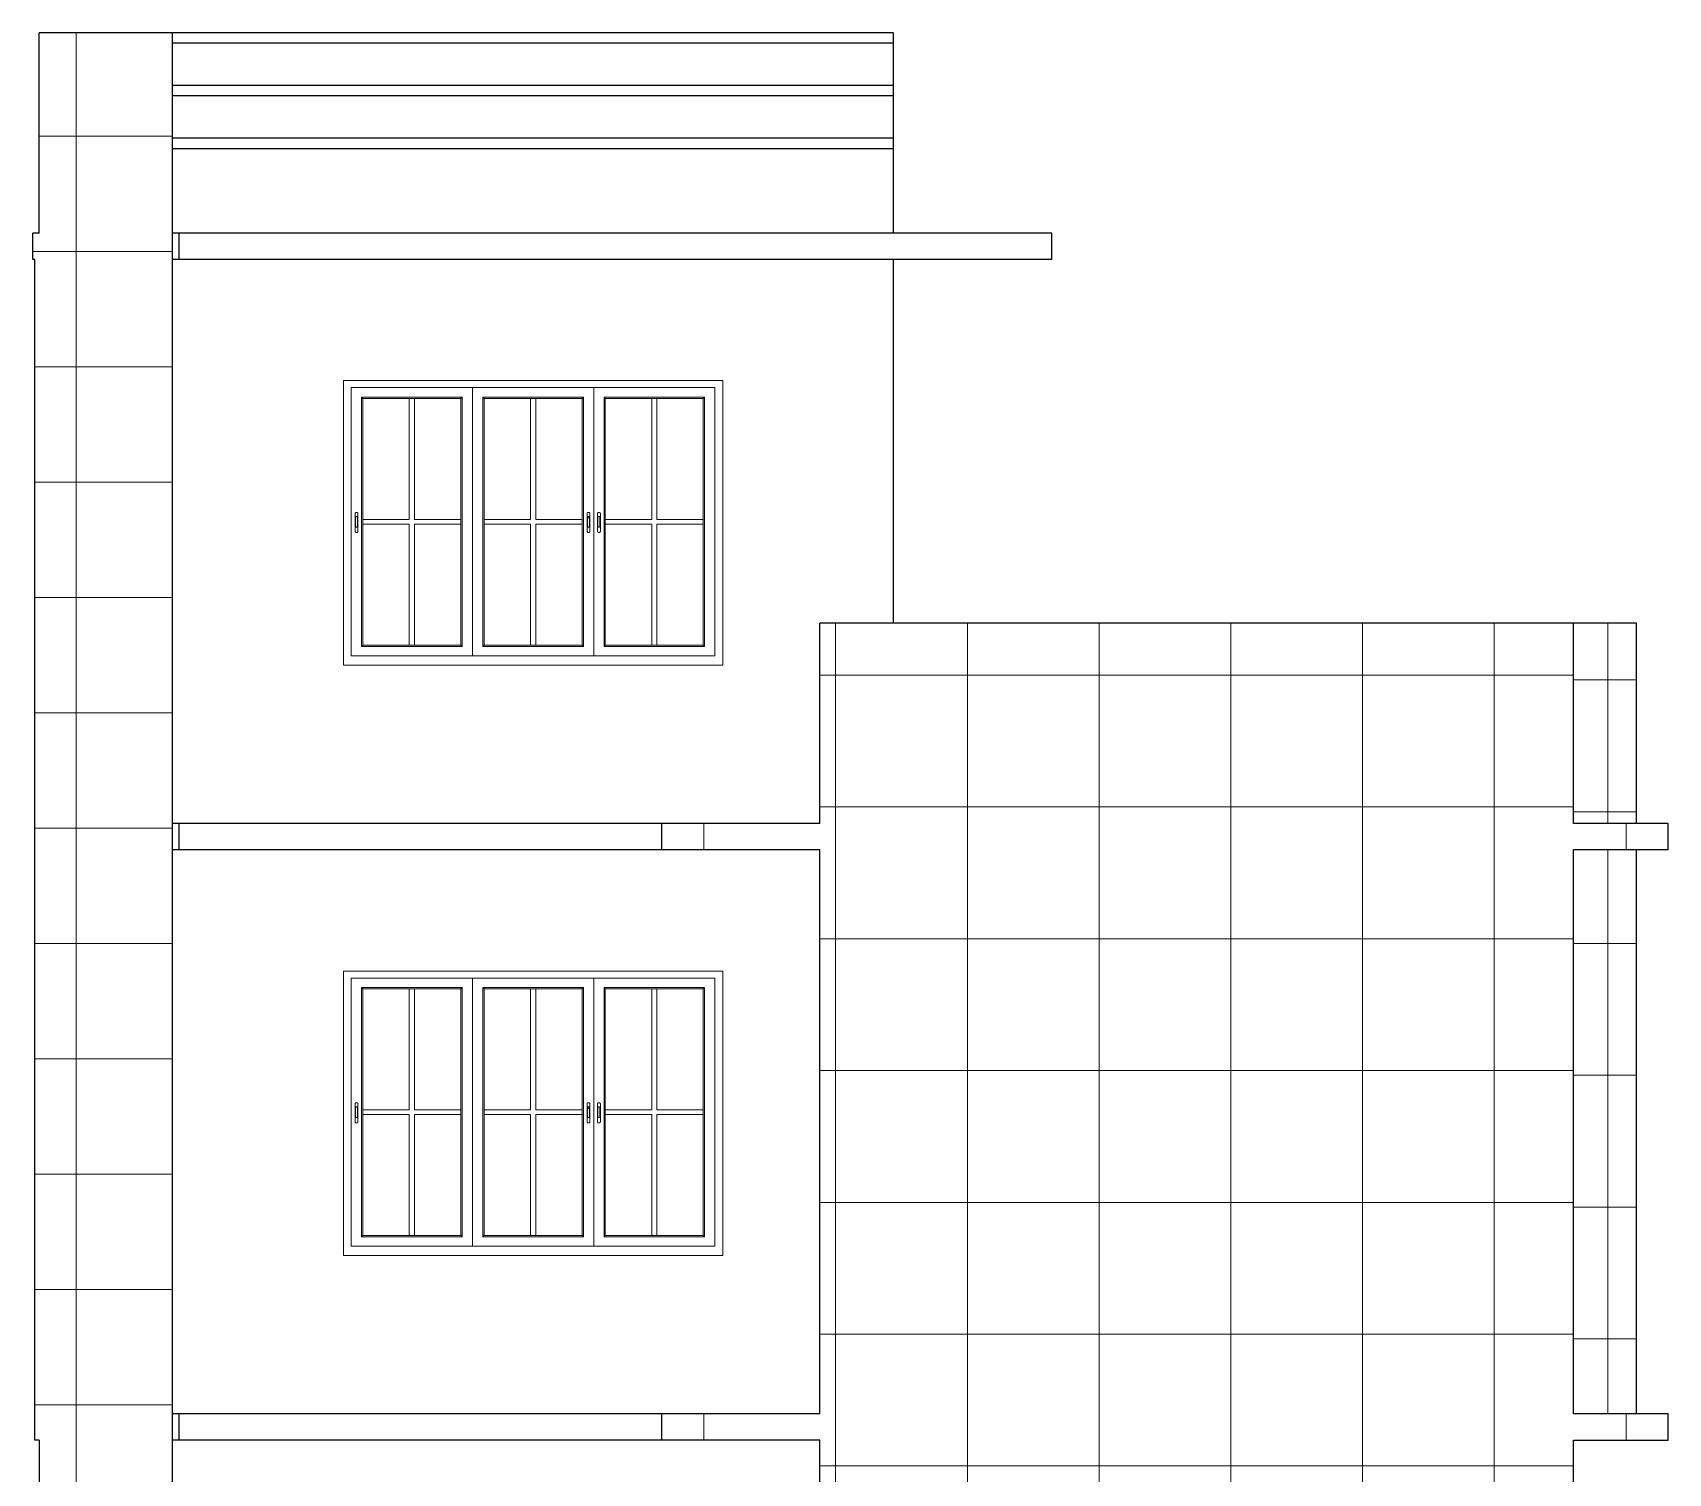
# Model space of a CAD drawing. Header units: inches. Extents: x -5142662 to -4941318, y -3361958 to -3160563.
# Drawn here: x -5010931.3 to -5010620.9, y -3261750.5 to -3261477.2 of the extents above; entities that cross this region are included whole.
import ezdxf

# ---------------------------------------------------------------- set-up
doc = ezdxf.new("R2010")
doc.units = ezdxf.units.IN
doc.header["$LTSCALE"] = 2
doc.header["$MEASUREMENT"] = 0
doc.linetypes.add('ACAD_ISO02W100', pattern=[15, 12, -3])
doc.layers.get('0').update_dxf_attribs({"linetype": 'CONTINUOUS'})
doc.layers.add('HATCH', color=60, linetype='ACAD_ISO02W100', lineweight=13)
doc.layers.add('window', color=4, linetype='CONTINUOUS', lineweight=13)
pattern_1 = [(90, (36317.618, 0), (-25, 0), []), (180, (36317.618, 0), (-4e-15, -25), [])]

msp = doc.modelspace()

# ---------------------------------------------------------------- hatches: boundary and pattern name
at = {"layer": 'HATCH', "transparency": 33554661}
h = msp.add_hatch(dxfattribs=at)
h.set_pattern_fill('ANSI37', color=256, scale=175, angle=45)
h.set_pattern_definition([(90, (36317.618, 0), (-21.875, 0), []), (180, (36317.618, 0), (-2e-15, -21.875), [])])
h.paths.add_polyline_path([(-5010904.72, -3261515.21), (-5010904.72, -3261477.21), (-5010930, -3261477.21), (-5010930, -3261515.21), (-5010931.25, -3261515.21), (-5010931.25, -3261520.21), (-5010930.83, -3261520.21), (-5010930.83, -3261632.21), (-5010930.83, -3261744.21), (-5010930, -3261744.21), (-5010930, -3261851.21), (-5010904.72, -3261851.21)])
h = msp.add_hatch(dxfattribs=at)
h.set_pattern_fill('ANSI37', color=256, scale=200, angle=45)
h.set_pattern_definition([(90, (67221.096, -2449.113), (-25, 0), []), (180, (67221.096, -2449.113), (-4e-15, -25), [])])
h.paths.add_polyline_path([(-5010781.88, -3261739.21), (-5010811.88, -3261739.21), (-5010811.88, -3261744.21), (-5010781.88, -3261744.21), (-5010781.88, -3261851.21), (-5010638.88, -3261851.21), (-5010638.88, -3261744.21), (-5010620.88, -3261744.21), (-5010620.88, -3261739.21), (-5010638.88, -3261739.21), (-5010638.88, -3261632.21), (-5010620.88, -3261632.21), (-5010620.88, -3261627.21), (-5010638.88, -3261627.21), (-5010638.88, -3261589.21), (-5010781.88, -3261589.21), (-5010781.88, -3261627.21), (-5010811.88, -3261627.21), (-5010811.88, -3261632.21), (-5010781.88, -3261632.21)])
h = msp.add_hatch(dxfattribs=at)
h.set_pattern_fill('ANSI37', color=256, scale=200, angle=45)
h.set_pattern_definition(pattern_1)
h.paths.add_polyline_path([(-5010626.88, -3261589.21), (-5010638.88, -3261589.21), (-5010638.88, -3261627.21), (-5010626.88, -3261627.21)])
h = msp.add_hatch(dxfattribs=at)
h.set_pattern_fill('ANSI37', color=256, scale=200, angle=45)
h.set_pattern_definition(pattern_1)
h.paths.add_polyline_path([(-5010626.88, -3261632.21), (-5010638.88, -3261632.21), (-5010638.88, -3261739.21), (-5010626.88, -3261739.21)])

# ---------------------------------------------------------------- linework, layer by layer
at = {"ltscale": 0.5}
for p, q in [((-5010767.88, -3261477.21), (-5010930, -3261477.21)), ((-5010930, -3261515.21), (-5010930, -3261477.21)), ((-5010904.72, -3261515.21), (-5010904.72, -3261477.21)), ((-5010767.88, -3261515.21), (-5010767.88, -3261477.21)), ((-5010767.88, -3261479.21), (-5010904.72, -3261479.21)), ((-5010767.88, -3261487.21), (-5010904.72, -3261487.21)), ((-5010767.88, -3261489.21), (-5010904.72, -3261489.21)), ((-5010767.88, -3261497.21), (-5010904.72, -3261497.21)), ((-5010767.88, -3261499.21), (-5010904.72, -3261499.21)), ((-5010930, -3261515.21), (-5010931.25, -3261515.21)), ((-5010931.25, -3261520.21), (-5010931.25, -3261515.21)), ((-5010737.88, -3261515.21), (-5010904.72, -3261515.21)), ((-5010904.72, -3261851.21), (-5010904.72, -3261515.21)), ((-5010903.46, -3261520.21), (-5010903.46, -3261515.21)), ((-5010737.88, -3261520.21), (-5010737.88, -3261515.21)), ((-5010930.83, -3261520.21), (-5010931.25, -3261520.21)), ((-5010930.83, -3261632.21), (-5010930.83, -3261520.21)), ((-5010737.88, -3261520.21), (-5010904.72, -3261520.21)), ((-5010767.88, -3261589.21), (-5010767.88, -3261520.21)), ((-5010781.88, -3261627.21), (-5010781.88, -3261589.21)), ((-5010638.88, -3261589.21), (-5010781.88, -3261589.21)), ((-5010638.88, -3261627.21), (-5010638.88, -3261589.21)), ((-5010626.88, -3261589.21), (-5010638.88, -3261589.21)), ((-5010626.88, -3261627.21), (-5010626.88, -3261589.21)), ((-5010781.88, -3261627.21), (-5010904.72, -3261627.21)), ((-5010903.46, -3261632.21), (-5010903.46, -3261627.21)), ((-5010811.88, -3261632.21), (-5010811.88, -3261627.21)), ((-5010620.88, -3261627.21), (-5010638.88, -3261627.21)), ((-5010620.88, -3261632.21), (-5010620.88, -3261627.21)), ((-5010930.83, -3261744.21), (-5010930.83, -3261632.21)), ((-5010781.88, -3261632.21), (-5010904.72, -3261632.21)), ((-5010781.88, -3261739.21), (-5010781.88, -3261632.21)), ((-5010620.88, -3261632.21), (-5010638.88, -3261632.21)), ((-5010638.88, -3261739.21), (-5010638.88, -3261632.21)), ((-5010626.88, -3261739.21), (-5010626.88, -3261632.21)), ((-5010781.88, -3261739.21), (-5010904.72, -3261739.21)), ((-5010903.46, -3261744.21), (-5010903.46, -3261739.21)), ((-5010811.88, -3261744.21), (-5010811.88, -3261739.21)), ((-5010620.88, -3261739.21), (-5010638.88, -3261739.21)), ((-5010620.88, -3261744.21), (-5010620.88, -3261739.21)), ((-5010930, -3261744.21), (-5010930.83, -3261744.21)), ((-5010930, -3261744.21), (-5010930, -3261851.21)), ((-5010781.88, -3261744.21), (-5010904.72, -3261744.21)), ((-5010781.88, -3261851.21), (-5010781.88, -3261744.21)), ((-5010638.88, -3261851.21), (-5010638.88, -3261744.21)), ((-5010638.88, -3261744.21), (-5010620.88, -3261744.21))]:
    msp.add_line(p, q, dxfattribs=at)
at = {"layer": 'window'}
for p, q in [((-5010872.3, -3261597.21), (-5010872.3, -3261543.21)), ((-5010800.3, -3261543.21), (-5010872.3, -3261543.21)), ((-5010800.3, -3261597.21), (-5010800.3, -3261543.21)), ((-5010870.8, -3261595.43), (-5010870.8, -3261544.54)), ((-5010801.8, -3261544.54), (-5010870.8, -3261544.54)), ((-5010868.83, -3261593.63), (-5010868.83, -3261546.34)), ((-5010868.83, -3261546.34), (-5010849.76, -3261546.34)), ((-5010868.59, -3261546.57), (-5010868.83, -3261546.34)), ((-5010868.59, -3261593.41), (-5010868.59, -3261546.57)), ((-5010850.01, -3261546.57), (-5010868.59, -3261546.57)), ((-5010859.79, -3261546.57), (-5010859.79, -3261569.54)), ((-5010858.8, -3261546.57), (-5010858.8, -3261569.54)), ((-5010850.01, -3261546.57), (-5010849.76, -3261546.34)), ((-5010850.01, -3261546.57), (-5010850.01, -3261593.41)), ((-5010849.76, -3261546.34), (-5010849.76, -3261593.63)), ((-5010847.8, -3261544.54), (-5010847.8, -3261595.43)), ((-5010826.76, -3261546.34), (-5010845.83, -3261546.34)), ((-5010845.83, -3261546.34), (-5010845.83, -3261593.63)), ((-5010845.59, -3261546.57), (-5010845.83, -3261546.34)), ((-5010845.59, -3261546.57), (-5010845.59, -3261593.41)), ((-5010845.59, -3261546.57), (-5010827.01, -3261546.57)), ((-5010836.79, -3261546.57), (-5010836.79, -3261569.54)), ((-5010835.8, -3261546.57), (-5010835.8, -3261569.54)), ((-5010827.01, -3261546.57), (-5010826.76, -3261546.34)), ((-5010827.01, -3261593.41), (-5010827.01, -3261546.57)), ((-5010826.76, -3261593.63), (-5010826.76, -3261546.34)), ((-5010824.8, -3261544.54), (-5010824.8, -3261595.43)), ((-5010822.83, -3261593.63), (-5010822.83, -3261546.34)), ((-5010822.83, -3261546.34), (-5010803.76, -3261546.34)), ((-5010822.59, -3261546.57), (-5010822.83, -3261546.34)), ((-5010822.59, -3261593.41), (-5010822.59, -3261546.57)), ((-5010804.01, -3261546.57), (-5010822.59, -3261546.57)), ((-5010813.79, -3261546.57), (-5010813.79, -3261569.54)), ((-5010812.8, -3261546.57), (-5010812.8, -3261569.54)), ((-5010804.01, -3261546.57), (-5010803.76, -3261546.34)), ((-5010804.01, -3261546.57), (-5010804.01, -3261593.41)), ((-5010803.76, -3261546.34), (-5010803.76, -3261593.63)), ((-5010801.8, -3261544.54), (-5010801.8, -3261595.43)), ((-5010870.07, -3261568.39), (-5010870.06, -3261568.35)), ((-5010870.07, -3261568.42), (-5010870.06, -3261568.35)), ((-5010870.07, -3261568.42), (-5010870.07, -3261568.39)), ((-5010870.07, -3261571.81), (-5010870.07, -3261568.42)), ((-5010870.06, -3261568.35), (-5010870.04, -3261568.32)), ((-5010870.04, -3261568.32), (-5010870.02, -3261568.29)), ((-5010869.99, -3261568.26), (-5010870.02, -3261568.29)), ((-5010869.96, -3261568.24), (-5010869.99, -3261568.26)), ((-5010869.97, -3261569.09), (-5010869.98, -3261569.11)), ((-5010869.98, -3261569.11), (-5010869.98, -3261569.14)), ((-5010869.98, -3261569.14), (-5010869.98, -3261570.84)), ((-5010869.96, -3261569.07), (-5010869.97, -3261569.09)), ((-5010869.96, -3261568.24), (-5010869.92, -3261568.22)), ((-5010869.95, -3261569.05), (-5010869.96, -3261569.07)), ((-5010869.93, -3261569.03), (-5010869.95, -3261569.05)), ((-5010869.91, -3261569.02), (-5010869.93, -3261569.03)), ((-5010869.88, -3261568.21), (-5010869.92, -3261568.22)), ((-5010869.88, -3261569.01), (-5010869.91, -3261569.02)), ((-5010869.84, -3261568.2), (-5010869.88, -3261568.21)), ((-5010869.86, -3261569), (-5010869.88, -3261569.01)), ((-5010869.83, -3261568.99), (-5010869.86, -3261569)), ((-5010869.8, -3261568.2), (-5010869.84, -3261568.2)), ((-5010869.8, -3261568.99), (-5010869.83, -3261568.99)), ((-5010869.76, -3261568.2), (-5010869.8, -3261568.2)), ((-5010869.77, -3261568.99), (-5010869.8, -3261568.99)), ((-5010869.74, -3261569), (-5010869.77, -3261568.99)), ((-5010869.76, -3261568.2), (-5010869.72, -3261568.21)), ((-5010869.72, -3261569.01), (-5010869.74, -3261569)), ((-5010869.72, -3261568.21), (-5010869.68, -3261568.22)), ((-5010869.69, -3261569.02), (-5010869.72, -3261569.01)), ((-5010869.67, -3261569.03), (-5010869.69, -3261569.02)), ((-5010869.68, -3261568.22), (-5010869.64, -3261568.24)), ((-5010869.65, -3261569.05), (-5010869.67, -3261569.03)), ((-5010869.64, -3261569.07), (-5010869.65, -3261569.05)), ((-5010869.64, -3261568.24), (-5010869.61, -3261568.26)), ((-5010869.63, -3261569.09), (-5010869.64, -3261569.07)), ((-5010869.62, -3261569.11), (-5010869.63, -3261569.09)), ((-5010869.62, -3261569.14), (-5010869.62, -3261569.11)), ((-5010869.62, -3261570.84), (-5010869.62, -3261569.14)), ((-5010869.61, -3261568.26), (-5010869.58, -3261568.29)), ((-5010869.56, -3261568.32), (-5010869.58, -3261568.29)), ((-5010869.54, -3261568.35), (-5010869.56, -3261568.32)), ((-5010869.53, -3261568.39), (-5010869.54, -3261568.35)), ((-5010869.53, -3261568.39), (-5010869.53, -3261568.42)), ((-5010869.53, -3261568.42), (-5010869.53, -3261571.81)), ((-5010826.05, -3261568.35), (-5010826.06, -3261568.39)), ((-5010826.06, -3261568.39), (-5010826.06, -3261568.42)), ((-5010826.06, -3261568.42), (-5010826.06, -3261571.81)), ((-5010826.03, -3261568.32), (-5010826.05, -3261568.35)), ((-5010826.01, -3261568.29), (-5010826.03, -3261568.32)), ((-5010825.98, -3261568.26), (-5010826.01, -3261568.29)), ((-5010825.95, -3261568.24), (-5010825.98, -3261568.26)), ((-5010825.97, -3261569.11), (-5010825.96, -3261569.09)), ((-5010825.97, -3261569.14), (-5010825.97, -3261569.11)), ((-5010825.97, -3261569.39), (-5010825.97, -3261569.14)), ((-5010825.96, -3261569.09), (-5010825.95, -3261569.07)), ((-5010825.91, -3261568.22), (-5010825.95, -3261568.24)), ((-5010825.95, -3261569.07), (-5010825.94, -3261569.05)), ((-5010825.94, -3261569.05), (-5010825.92, -3261569.03)), ((-5010825.92, -3261569.03), (-5010825.9, -3261569.02)), ((-5010825.87, -3261568.21), (-5010825.91, -3261568.22)), ((-5010825.9, -3261569.02), (-5010825.87, -3261569.01)), ((-5010825.83, -3261568.2), (-5010825.87, -3261568.21)), ((-5010825.87, -3261569.01), (-5010825.85, -3261569)), ((-5010825.85, -3261569), (-5010825.82, -3261568.99)), ((-5010825.79, -3261568.2), (-5010825.83, -3261568.2)), ((-5010825.82, -3261568.99), (-5010825.79, -3261568.99)), ((-5010825.75, -3261568.2), (-5010825.79, -3261568.2)), ((-5010825.79, -3261568.99), (-5010825.76, -3261568.99)), ((-5010825.76, -3261568.99), (-5010825.74, -3261569)), ((-5010825.71, -3261568.21), (-5010825.75, -3261568.2)), ((-5010825.74, -3261569), (-5010825.71, -3261569.01)), ((-5010825.67, -3261568.22), (-5010825.71, -3261568.21)), ((-5010825.71, -3261569.01), (-5010825.68, -3261569.02)), ((-5010825.68, -3261569.02), (-5010825.66, -3261569.03)), ((-5010825.63, -3261568.24), (-5010825.67, -3261568.22)), ((-5010825.66, -3261569.03), (-5010825.64, -3261569.05)), ((-5010825.64, -3261569.05), (-5010825.63, -3261569.07)), ((-5010825.6, -3261568.26), (-5010825.63, -3261568.24)), ((-5010825.63, -3261569.07), (-5010825.62, -3261569.09)), ((-5010825.62, -3261569.09), (-5010825.61, -3261569.11)), ((-5010825.61, -3261569.11), (-5010825.61, -3261569.14)), ((-5010825.61, -3261570.84), (-5010825.61, -3261569.14)), ((-5010825.57, -3261568.29), (-5010825.6, -3261568.26)), ((-5010825.55, -3261568.32), (-5010825.57, -3261568.29)), ((-5010825.53, -3261568.35), (-5010825.55, -3261568.32)), ((-5010825.52, -3261568.39), (-5010825.53, -3261568.35)), ((-5010825.52, -3261568.42), (-5010825.53, -3261568.35)), ((-5010825.52, -3261568.42), (-5010825.52, -3261568.39)), ((-5010825.52, -3261571.81), (-5010825.52, -3261568.42)), ((-5010824.07, -3261568.39), (-5010824.06, -3261568.35)), ((-5010824.07, -3261568.42), (-5010824.06, -3261568.35)), ((-5010824.07, -3261568.42), (-5010824.07, -3261568.39)), ((-5010824.07, -3261571.81), (-5010824.07, -3261568.42)), ((-5010824.06, -3261568.35), (-5010824.04, -3261568.32)), ((-5010824.04, -3261568.32), (-5010824.02, -3261568.29)), ((-5010823.99, -3261568.26), (-5010824.02, -3261568.29)), ((-5010823.96, -3261568.24), (-5010823.99, -3261568.26)), ((-5010823.97, -3261569.09), (-5010823.98, -3261569.11)), ((-5010823.98, -3261569.11), (-5010823.98, -3261569.14)), ((-5010823.98, -3261569.14), (-5010823.98, -3261570.84)), ((-5010823.96, -3261569.07), (-5010823.97, -3261569.09)), ((-5010823.96, -3261568.24), (-5010823.92, -3261568.22)), ((-5010823.95, -3261569.05), (-5010823.96, -3261569.07)), ((-5010823.93, -3261569.03), (-5010823.95, -3261569.05)), ((-5010823.91, -3261569.02), (-5010823.93, -3261569.03)), ((-5010823.88, -3261568.21), (-5010823.92, -3261568.22)), ((-5010823.88, -3261569.01), (-5010823.91, -3261569.02)), ((-5010823.84, -3261568.2), (-5010823.88, -3261568.21)), ((-5010823.86, -3261569), (-5010823.88, -3261569.01)), ((-5010823.83, -3261568.99), (-5010823.86, -3261569)), ((-5010823.8, -3261568.2), (-5010823.84, -3261568.2)), ((-5010823.8, -3261568.99), (-5010823.83, -3261568.99)), ((-5010823.76, -3261568.2), (-5010823.8, -3261568.2)), ((-5010823.77, -3261568.99), (-5010823.8, -3261568.99)), ((-5010823.74, -3261569), (-5010823.77, -3261568.99)), ((-5010823.76, -3261568.2), (-5010823.72, -3261568.21)), ((-5010823.72, -3261569.01), (-5010823.74, -3261569)), ((-5010823.72, -3261568.21), (-5010823.68, -3261568.22)), ((-5010823.69, -3261569.02), (-5010823.72, -3261569.01)), ((-5010823.67, -3261569.03), (-5010823.69, -3261569.02)), ((-5010823.68, -3261568.22), (-5010823.64, -3261568.24)), ((-5010823.65, -3261569.05), (-5010823.67, -3261569.03)), ((-5010823.64, -3261569.07), (-5010823.65, -3261569.05)), ((-5010823.64, -3261568.24), (-5010823.61, -3261568.26)), ((-5010823.63, -3261569.09), (-5010823.64, -3261569.07)), ((-5010823.62, -3261569.11), (-5010823.63, -3261569.09)), ((-5010823.62, -3261569.14), (-5010823.62, -3261569.11)), ((-5010823.62, -3261570.84), (-5010823.62, -3261569.14)), ((-5010823.61, -3261568.26), (-5010823.58, -3261568.29)), ((-5010823.56, -3261568.32), (-5010823.58, -3261568.29)), ((-5010823.54, -3261568.35), (-5010823.56, -3261568.32)), ((-5010823.53, -3261568.39), (-5010823.54, -3261568.35)), ((-5010823.53, -3261568.39), (-5010823.53, -3261568.42)), ((-5010823.53, -3261568.42), (-5010823.53, -3261571.81)), ((-5010870.07, -3261571.85), (-5010870.07, -3261571.81)), ((-5010870.06, -3261571.88), (-5010870.07, -3261571.85)), ((-5010870.06, -3261571.88), (-5010870.04, -3261571.91)), ((-5010870.04, -3261571.91), (-5010870.02, -3261571.94)), ((-5010870.02, -3261571.94), (-5010869.99, -3261571.97)), ((-5010869.96, -3261571.99), (-5010869.99, -3261571.97)), ((-5010869.98, -3261570.87), (-5010869.98, -3261570.84)), ((-5010869.97, -3261570.89), (-5010869.98, -3261570.87)), ((-5010869.96, -3261570.91), (-5010869.97, -3261570.89)), ((-5010869.95, -3261570.93), (-5010869.96, -3261570.91)), ((-5010869.92, -3261572.01), (-5010869.96, -3261571.99)), ((-5010869.93, -3261570.95), (-5010869.95, -3261570.93)), ((-5010869.91, -3261570.97), (-5010869.93, -3261570.95)), ((-5010869.92, -3261572.01), (-5010869.88, -3261572.02)), ((-5010869.88, -3261570.98), (-5010869.91, -3261570.97)), ((-5010869.86, -3261570.99), (-5010869.88, -3261570.98)), ((-5010869.84, -3261572.03), (-5010869.88, -3261572.02)), ((-5010869.83, -3261570.99), (-5010869.86, -3261570.99)), ((-5010869.8, -3261572.03), (-5010869.84, -3261572.03)), ((-5010869.8, -3261570.99), (-5010869.83, -3261570.99)), ((-5010869.77, -3261570.99), (-5010869.8, -3261570.99)), ((-5010869.8, -3261572.03), (-5010869.76, -3261572.03)), ((-5010869.74, -3261570.99), (-5010869.77, -3261570.99)), ((-5010869.76, -3261572.03), (-5010869.72, -3261572.02)), ((-5010869.72, -3261570.98), (-5010869.74, -3261570.99)), ((-5010869.69, -3261570.97), (-5010869.72, -3261570.98)), ((-5010869.68, -3261572.01), (-5010869.72, -3261572.02)), ((-5010869.67, -3261570.95), (-5010869.69, -3261570.97)), ((-5010869.64, -3261571.99), (-5010869.68, -3261572.01)), ((-5010869.65, -3261570.93), (-5010869.67, -3261570.95)), ((-5010869.64, -3261570.91), (-5010869.65, -3261570.93)), ((-5010869.63, -3261570.89), (-5010869.64, -3261570.91)), ((-5010869.64, -3261571.99), (-5010869.61, -3261571.97)), ((-5010869.62, -3261570.87), (-5010869.63, -3261570.89)), ((-5010869.62, -3261570.84), (-5010869.62, -3261570.87)), ((-5010869.61, -3261571.97), (-5010869.58, -3261571.94)), ((-5010869.58, -3261571.94), (-5010869.56, -3261571.91)), ((-5010869.54, -3261571.88), (-5010869.56, -3261571.91)), ((-5010869.53, -3261571.81), (-5010869.54, -3261571.88)), ((-5010869.53, -3261571.85), (-5010869.54, -3261571.88)), ((-5010869.53, -3261571.85), (-5010869.53, -3261571.81)), ((-5010868.59, -3261569.54), (-5010859.79, -3261569.54)), ((-5010868.59, -3261570.44), (-5010859.79, -3261570.44)), ((-5010859.79, -3261570.44), (-5010859.79, -3261593.41)), ((-5010858.8, -3261569.54), (-5010850.01, -3261569.54)), ((-5010858.8, -3261570.44), (-5010850.01, -3261570.44)), ((-5010858.8, -3261570.44), (-5010858.8, -3261593.41)), ((-5010836.79, -3261569.54), (-5010845.59, -3261569.54)), ((-5010836.79, -3261570.44), (-5010845.59, -3261570.44)), ((-5010836.79, -3261570.44), (-5010836.79, -3261593.41)), ((-5010827.01, -3261569.54), (-5010835.8, -3261569.54)), ((-5010835.8, -3261570.44), (-5010835.8, -3261593.41)), ((-5010827.01, -3261570.44), (-5010835.8, -3261570.44)), ((-5010826.06, -3261571.85), (-5010826.06, -3261571.81)), ((-5010826.06, -3261571.81), (-5010826.05, -3261571.88)), ((-5010826.06, -3261571.85), (-5010826.05, -3261571.88)), ((-5010826.05, -3261571.88), (-5010826.03, -3261571.91)), ((-5010826.03, -3261571.91), (-5010826.01, -3261571.94)), ((-5010826.01, -3261571.94), (-5010825.98, -3261571.97)), ((-5010825.98, -3261571.97), (-5010825.95, -3261571.99)), ((-5010825.97, -3261569.36), (-5010825.96, -3261569.34)), ((-5010825.97, -3261569.39), (-5010825.97, -3261569.36)), ((-5010825.97, -3261570.84), (-5010825.97, -3261569.39)), ((-5010825.97, -3261570.84), (-5010825.97, -3261570.87)), ((-5010825.97, -3261570.87), (-5010825.96, -3261570.89)), ((-5010825.96, -3261569.34), (-5010825.95, -3261569.32)), ((-5010825.96, -3261570.89), (-5010825.95, -3261570.91)), ((-5010825.95, -3261569.32), (-5010825.94, -3261569.3)), ((-5010825.95, -3261570.91), (-5010825.94, -3261570.93)), ((-5010825.95, -3261571.99), (-5010825.91, -3261572.01)), ((-5010825.94, -3261569.3), (-5010825.92, -3261569.28)), ((-5010825.94, -3261570.93), (-5010825.92, -3261570.95)), ((-5010825.92, -3261569.28), (-5010825.9, -3261569.27)), ((-5010825.92, -3261570.95), (-5010825.9, -3261570.97)), ((-5010825.91, -3261572.01), (-5010825.87, -3261572.02)), ((-5010825.9, -3261569.27), (-5010825.87, -3261569.25)), ((-5010825.9, -3261570.97), (-5010825.87, -3261570.98)), ((-5010825.87, -3261569.25), (-5010825.85, -3261569.25)), ((-5010825.87, -3261570.98), (-5010825.85, -3261570.99)), ((-5010825.87, -3261572.02), (-5010825.83, -3261572.03)), ((-5010825.85, -3261569.25), (-5010825.82, -3261569.24)), ((-5010825.85, -3261570.99), (-5010825.82, -3261570.99)), ((-5010825.83, -3261572.03), (-5010825.79, -3261572.03)), ((-5010825.82, -3261569.24), (-5010825.79, -3261569.24)), ((-5010825.82, -3261570.99), (-5010825.79, -3261570.99)), ((-5010825.79, -3261569.24), (-5010825.76, -3261569.24)), ((-5010825.79, -3261570.99), (-5010825.76, -3261570.99)), ((-5010825.79, -3261572.03), (-5010825.75, -3261572.03)), ((-5010825.76, -3261569.24), (-5010825.74, -3261569.25)), ((-5010825.76, -3261570.99), (-5010825.74, -3261570.99)), ((-5010825.75, -3261572.03), (-5010825.71, -3261572.02)), ((-5010825.74, -3261569.25), (-5010825.71, -3261569.25)), ((-5010825.74, -3261570.99), (-5010825.71, -3261570.98)), ((-5010825.71, -3261569.25), (-5010825.68, -3261569.27)), ((-5010825.71, -3261570.98), (-5010825.68, -3261570.97)), ((-5010825.71, -3261572.02), (-5010825.67, -3261572.01)), ((-5010825.68, -3261569.27), (-5010825.66, -3261569.28)), ((-5010825.68, -3261570.97), (-5010825.66, -3261570.95)), ((-5010825.67, -3261572.01), (-5010825.63, -3261571.99)), ((-5010825.66, -3261569.28), (-5010825.64, -3261569.3)), ((-5010825.66, -3261570.95), (-5010825.64, -3261570.93)), ((-5010825.64, -3261569.3), (-5010825.63, -3261569.32)), ((-5010825.64, -3261570.93), (-5010825.63, -3261570.91)), ((-5010825.63, -3261569.32), (-5010825.62, -3261569.34)), ((-5010825.63, -3261570.91), (-5010825.62, -3261570.89)), ((-5010825.63, -3261571.99), (-5010825.6, -3261571.97)), ((-5010825.62, -3261569.34), (-5010825.61, -3261569.36)), ((-5010825.62, -3261570.89), (-5010825.61, -3261570.87)), ((-5010825.61, -3261569.36), (-5010825.61, -3261569.39)), ((-5010825.61, -3261570.87), (-5010825.61, -3261570.84)), ((-5010825.6, -3261571.97), (-5010825.57, -3261571.94)), ((-5010825.57, -3261571.94), (-5010825.55, -3261571.91)), ((-5010825.55, -3261571.91), (-5010825.53, -3261571.88)), ((-5010825.53, -3261571.88), (-5010825.52, -3261571.85)), ((-5010825.52, -3261571.85), (-5010825.52, -3261571.81)), ((-5010824.07, -3261571.85), (-5010824.07, -3261571.81)), ((-5010824.06, -3261571.88), (-5010824.07, -3261571.85)), ((-5010824.06, -3261571.88), (-5010824.04, -3261571.91)), ((-5010824.04, -3261571.91), (-5010824.02, -3261571.94)), ((-5010824.02, -3261571.94), (-5010823.99, -3261571.97)), ((-5010823.96, -3261571.99), (-5010823.99, -3261571.97)), ((-5010823.98, -3261570.87), (-5010823.98, -3261570.84)), ((-5010823.97, -3261570.89), (-5010823.98, -3261570.87)), ((-5010823.96, -3261570.91), (-5010823.97, -3261570.89)), ((-5010823.95, -3261570.93), (-5010823.96, -3261570.91)), ((-5010823.92, -3261572.01), (-5010823.96, -3261571.99)), ((-5010823.93, -3261570.95), (-5010823.95, -3261570.93)), ((-5010823.91, -3261570.97), (-5010823.93, -3261570.95)), ((-5010823.92, -3261572.01), (-5010823.88, -3261572.02)), ((-5010823.88, -3261570.98), (-5010823.91, -3261570.97)), ((-5010823.86, -3261570.99), (-5010823.88, -3261570.98)), ((-5010823.84, -3261572.03), (-5010823.88, -3261572.02)), ((-5010823.83, -3261570.99), (-5010823.86, -3261570.99)), ((-5010823.8, -3261572.03), (-5010823.84, -3261572.03)), ((-5010823.8, -3261570.99), (-5010823.83, -3261570.99)), ((-5010823.77, -3261570.99), (-5010823.8, -3261570.99)), ((-5010823.8, -3261572.03), (-5010823.76, -3261572.03)), ((-5010823.74, -3261570.99), (-5010823.77, -3261570.99)), ((-5010823.76, -3261572.03), (-5010823.72, -3261572.02)), ((-5010823.72, -3261570.98), (-5010823.74, -3261570.99)), ((-5010823.69, -3261570.97), (-5010823.72, -3261570.98)), ((-5010823.68, -3261572.01), (-5010823.72, -3261572.02)), ((-5010823.67, -3261570.95), (-5010823.69, -3261570.97)), ((-5010823.64, -3261571.99), (-5010823.68, -3261572.01)), ((-5010823.65, -3261570.93), (-5010823.67, -3261570.95)), ((-5010823.64, -3261570.91), (-5010823.65, -3261570.93)), ((-5010823.63, -3261570.89), (-5010823.64, -3261570.91)), ((-5010823.64, -3261571.99), (-5010823.61, -3261571.97)), ((-5010823.62, -3261570.87), (-5010823.63, -3261570.89)), ((-5010823.62, -3261570.84), (-5010823.62, -3261570.87)), ((-5010823.61, -3261571.97), (-5010823.58, -3261571.94)), ((-5010823.58, -3261571.94), (-5010823.56, -3261571.91)), ((-5010823.54, -3261571.88), (-5010823.56, -3261571.91)), ((-5010823.53, -3261571.81), (-5010823.54, -3261571.88)), ((-5010823.53, -3261571.85), (-5010823.54, -3261571.88)), ((-5010823.53, -3261571.85), (-5010823.53, -3261571.81)), ((-5010822.59, -3261569.54), (-5010813.79, -3261569.54)), ((-5010822.59, -3261570.44), (-5010813.79, -3261570.44)), ((-5010813.79, -3261570.44), (-5010813.79, -3261593.41)), ((-5010812.8, -3261569.54), (-5010804.01, -3261569.54)), ((-5010812.8, -3261570.44), (-5010804.01, -3261570.44)), ((-5010812.8, -3261570.44), (-5010812.8, -3261593.41)), ((-5010868.83, -3261593.63), (-5010868.59, -3261593.41)), ((-5010849.76, -3261593.63), (-5010868.83, -3261593.63)), ((-5010850.01, -3261593.41), (-5010868.59, -3261593.41)), ((-5010850.01, -3261593.41), (-5010849.76, -3261593.63)), ((-5010845.59, -3261593.41), (-5010845.83, -3261593.63)), ((-5010845.83, -3261593.63), (-5010826.76, -3261593.63)), ((-5010845.59, -3261593.41), (-5010827.01, -3261593.41)), ((-5010826.76, -3261593.63), (-5010827.01, -3261593.41)), ((-5010822.83, -3261593.63), (-5010822.59, -3261593.41)), ((-5010803.76, -3261593.63), (-5010822.83, -3261593.63)), ((-5010804.01, -3261593.41), (-5010822.59, -3261593.41)), ((-5010804.01, -3261593.41), (-5010803.76, -3261593.63)), ((-5010870.8, -3261595.43), (-5010847.8, -3261595.43)), ((-5010824.8, -3261595.43), (-5010847.8, -3261595.43)), ((-5010824.8, -3261595.43), (-5010801.8, -3261595.43)), ((-5010800.3, -3261597.21), (-5010872.3, -3261597.21)), ((-5010872.3, -3261709.21), (-5010872.3, -3261655.21)), ((-5010800.3, -3261655.21), (-5010872.3, -3261655.21)), ((-5010800.3, -3261709.21), (-5010800.3, -3261655.21)), ((-5010870.8, -3261707.43), (-5010870.8, -3261656.54)), ((-5010801.8, -3261656.54), (-5010870.8, -3261656.54)), ((-5010868.83, -3261705.63), (-5010868.83, -3261658.34)), ((-5010868.83, -3261658.34), (-5010849.76, -3261658.34)), ((-5010868.59, -3261658.57), (-5010868.83, -3261658.34)), ((-5010868.59, -3261705.41), (-5010868.59, -3261658.57)), ((-5010850.01, -3261658.57), (-5010868.59, -3261658.57)), ((-5010859.79, -3261658.57), (-5010859.79, -3261681.54)), ((-5010858.8, -3261658.57), (-5010858.8, -3261681.54)), ((-5010850.01, -3261658.57), (-5010849.76, -3261658.34)), ((-5010850.01, -3261658.57), (-5010850.01, -3261705.41)), ((-5010849.76, -3261658.34), (-5010849.76, -3261705.63)), ((-5010847.8, -3261656.54), (-5010847.8, -3261707.43)), ((-5010826.76, -3261658.34), (-5010845.83, -3261658.34)), ((-5010845.83, -3261658.34), (-5010845.83, -3261705.63)), ((-5010845.59, -3261658.57), (-5010845.83, -3261658.34)), ((-5010845.59, -3261658.57), (-5010845.59, -3261705.41)), ((-5010845.59, -3261658.57), (-5010827.01, -3261658.57)), ((-5010836.79, -3261658.57), (-5010836.79, -3261681.54)), ((-5010835.8, -3261658.57), (-5010835.8, -3261681.54)), ((-5010827.01, -3261658.57), (-5010826.76, -3261658.34)), ((-5010827.01, -3261705.41), (-5010827.01, -3261658.57)), ((-5010826.76, -3261705.63), (-5010826.76, -3261658.34)), ((-5010824.8, -3261656.54), (-5010824.8, -3261707.43)), ((-5010822.83, -3261705.63), (-5010822.83, -3261658.34)), ((-5010822.83, -3261658.34), (-5010803.76, -3261658.34)), ((-5010822.59, -3261658.57), (-5010822.83, -3261658.34)), ((-5010822.59, -3261705.41), (-5010822.59, -3261658.57)), ((-5010804.01, -3261658.57), (-5010822.59, -3261658.57)), ((-5010813.79, -3261658.57), (-5010813.79, -3261681.54)), ((-5010812.8, -3261658.57), (-5010812.8, -3261681.54)), ((-5010804.01, -3261658.57), (-5010803.76, -3261658.34)), ((-5010804.01, -3261658.57), (-5010804.01, -3261705.41)), ((-5010803.76, -3261658.34), (-5010803.76, -3261705.63)), ((-5010801.8, -3261656.54), (-5010801.8, -3261707.43)), ((-5010870.07, -3261680.39), (-5010870.06, -3261680.35)), ((-5010870.07, -3261680.42), (-5010870.06, -3261680.35)), ((-5010870.07, -3261680.42), (-5010870.07, -3261680.39)), ((-5010870.07, -3261683.81), (-5010870.07, -3261680.42)), ((-5010870.06, -3261680.35), (-5010870.04, -3261680.32)), ((-5010870.04, -3261680.32), (-5010870.02, -3261680.29)), ((-5010869.99, -3261680.26), (-5010870.02, -3261680.29)), ((-5010869.96, -3261680.24), (-5010869.99, -3261680.26)), ((-5010869.96, -3261680.24), (-5010869.92, -3261680.22)), ((-5010869.88, -3261680.21), (-5010869.92, -3261680.22)), ((-5010869.84, -3261680.2), (-5010869.88, -3261680.21)), ((-5010869.8, -3261680.2), (-5010869.84, -3261680.2)), ((-5010869.76, -3261680.2), (-5010869.8, -3261680.2)), ((-5010869.76, -3261680.2), (-5010869.72, -3261680.21)), ((-5010869.72, -3261680.21), (-5010869.68, -3261680.22)), ((-5010869.68, -3261680.22), (-5010869.64, -3261680.24)), ((-5010869.64, -3261680.24), (-5010869.61, -3261680.26)), ((-5010869.61, -3261680.26), (-5010869.58, -3261680.29)), ((-5010869.56, -3261680.32), (-5010869.58, -3261680.29)), ((-5010869.54, -3261680.35), (-5010869.56, -3261680.32)), ((-5010869.53, -3261680.39), (-5010869.54, -3261680.35)), ((-5010869.53, -3261680.39), (-5010869.53, -3261680.42)), ((-5010869.53, -3261680.42), (-5010869.53, -3261683.81)), ((-5010826.05, -3261680.35), (-5010826.06, -3261680.39)), ((-5010826.06, -3261680.39), (-5010826.06, -3261680.42)), ((-5010826.06, -3261680.42), (-5010826.06, -3261683.81)), ((-5010826.03, -3261680.32), (-5010826.05, -3261680.35)), ((-5010826.01, -3261680.29), (-5010826.03, -3261680.32)), ((-5010825.98, -3261680.26), (-5010826.01, -3261680.29)), ((-5010825.95, -3261680.24), (-5010825.98, -3261680.26)), ((-5010825.91, -3261680.22), (-5010825.95, -3261680.24)), ((-5010825.87, -3261680.21), (-5010825.91, -3261680.22)), ((-5010825.83, -3261680.2), (-5010825.87, -3261680.21)), ((-5010825.79, -3261680.2), (-5010825.83, -3261680.2)), ((-5010825.75, -3261680.2), (-5010825.79, -3261680.2)), ((-5010825.71, -3261680.21), (-5010825.75, -3261680.2)), ((-5010825.67, -3261680.22), (-5010825.71, -3261680.21)), ((-5010825.63, -3261680.24), (-5010825.67, -3261680.22)), ((-5010825.6, -3261680.26), (-5010825.63, -3261680.24)), ((-5010825.57, -3261680.29), (-5010825.6, -3261680.26)), ((-5010825.55, -3261680.32), (-5010825.57, -3261680.29)), ((-5010825.53, -3261680.35), (-5010825.55, -3261680.32)), ((-5010825.52, -3261680.39), (-5010825.53, -3261680.35)), ((-5010825.52, -3261680.42), (-5010825.53, -3261680.35)), ((-5010825.52, -3261680.42), (-5010825.52, -3261680.39)), ((-5010825.52, -3261683.81), (-5010825.52, -3261680.42)), ((-5010824.07, -3261680.39), (-5010824.06, -3261680.35)), ((-5010824.07, -3261680.42), (-5010824.06, -3261680.35)), ((-5010824.07, -3261680.42), (-5010824.07, -3261680.39)), ((-5010824.07, -3261683.81), (-5010824.07, -3261680.42)), ((-5010824.06, -3261680.35), (-5010824.04, -3261680.32)), ((-5010824.04, -3261680.32), (-5010824.02, -3261680.29)), ((-5010823.99, -3261680.26), (-5010824.02, -3261680.29)), ((-5010823.96, -3261680.24), (-5010823.99, -3261680.26)), ((-5010823.96, -3261680.24), (-5010823.92, -3261680.22)), ((-5010823.88, -3261680.21), (-5010823.92, -3261680.22)), ((-5010823.84, -3261680.2), (-5010823.88, -3261680.21)), ((-5010823.8, -3261680.2), (-5010823.84, -3261680.2)), ((-5010823.76, -3261680.2), (-5010823.8, -3261680.2)), ((-5010823.76, -3261680.2), (-5010823.72, -3261680.21)), ((-5010823.72, -3261680.21), (-5010823.68, -3261680.22)), ((-5010823.68, -3261680.22), (-5010823.64, -3261680.24)), ((-5010823.64, -3261680.24), (-5010823.61, -3261680.26)), ((-5010823.61, -3261680.26), (-5010823.58, -3261680.29)), ((-5010823.56, -3261680.32), (-5010823.58, -3261680.29)), ((-5010823.54, -3261680.35), (-5010823.56, -3261680.32)), ((-5010823.53, -3261680.39), (-5010823.54, -3261680.35)), ((-5010823.53, -3261680.39), (-5010823.53, -3261680.42)), ((-5010823.53, -3261680.42), (-5010823.53, -3261683.81)), ((-5010870.07, -3261683.85), (-5010870.07, -3261683.81)), ((-5010870.06, -3261683.88), (-5010870.07, -3261683.85)), ((-5010870.06, -3261683.88), (-5010870.04, -3261683.91)), ((-5010870.04, -3261683.91), (-5010870.02, -3261683.94)), ((-5010870.02, -3261683.94), (-5010869.99, -3261683.97)), ((-5010869.96, -3261683.99), (-5010869.99, -3261683.97)), ((-5010869.97, -3261681.09), (-5010869.98, -3261681.11)), ((-5010869.98, -3261681.11), (-5010869.98, -3261681.14)), ((-5010869.98, -3261681.14), (-5010869.98, -3261682.84)), ((-5010869.98, -3261682.87), (-5010869.98, -3261682.84)), ((-5010869.97, -3261682.89), (-5010869.98, -3261682.87)), ((-5010869.96, -3261681.07), (-5010869.97, -3261681.09)), ((-5010869.96, -3261682.91), (-5010869.97, -3261682.89)), ((-5010869.95, -3261681.05), (-5010869.96, -3261681.07)), ((-5010869.95, -3261682.93), (-5010869.96, -3261682.91)), ((-5010869.92, -3261684.01), (-5010869.96, -3261683.99)), ((-5010869.93, -3261681.03), (-5010869.95, -3261681.05)), ((-5010869.93, -3261682.95), (-5010869.95, -3261682.93)), ((-5010869.91, -3261681.02), (-5010869.93, -3261681.03)), ((-5010869.91, -3261682.97), (-5010869.93, -3261682.95)), ((-5010869.88, -3261681.01), (-5010869.91, -3261681.02)), ((-5010869.88, -3261682.98), (-5010869.91, -3261682.97)), ((-5010869.86, -3261681), (-5010869.88, -3261681.01)), ((-5010869.86, -3261682.99), (-5010869.88, -3261682.98)), ((-5010869.83, -3261680.99), (-5010869.86, -3261681)), ((-5010869.83, -3261682.99), (-5010869.86, -3261682.99)), ((-5010869.8, -3261680.99), (-5010869.83, -3261680.99)), ((-5010869.8, -3261682.99), (-5010869.83, -3261682.99)), ((-5010869.77, -3261680.99), (-5010869.8, -3261680.99)), ((-5010869.77, -3261682.99), (-5010869.8, -3261682.99)), ((-5010869.74, -3261681), (-5010869.77, -3261680.99)), ((-5010869.74, -3261682.99), (-5010869.77, -3261682.99)), ((-5010869.72, -3261681.01), (-5010869.74, -3261681)), ((-5010869.72, -3261682.98), (-5010869.74, -3261682.99)), ((-5010869.69, -3261681.02), (-5010869.72, -3261681.01)), ((-5010869.69, -3261682.97), (-5010869.72, -3261682.98)), ((-5010869.67, -3261681.03), (-5010869.69, -3261681.02)), ((-5010869.67, -3261682.95), (-5010869.69, -3261682.97)), ((-5010869.64, -3261683.99), (-5010869.68, -3261684.01)), ((-5010869.65, -3261681.05), (-5010869.67, -3261681.03)), ((-5010869.65, -3261682.93), (-5010869.67, -3261682.95)), ((-5010869.64, -3261681.07), (-5010869.65, -3261681.05)), ((-5010869.64, -3261682.91), (-5010869.65, -3261682.93)), ((-5010869.63, -3261681.09), (-5010869.64, -3261681.07)), ((-5010869.63, -3261682.89), (-5010869.64, -3261682.91)), ((-5010869.64, -3261683.99), (-5010869.61, -3261683.97)), ((-5010869.62, -3261681.11), (-5010869.63, -3261681.09)), ((-5010869.62, -3261682.87), (-5010869.63, -3261682.89)), ((-5010869.62, -3261681.14), (-5010869.62, -3261681.11)), ((-5010869.62, -3261682.84), (-5010869.62, -3261681.14)), ((-5010869.62, -3261682.84), (-5010869.62, -3261682.87)), ((-5010869.61, -3261683.97), (-5010869.58, -3261683.94)), ((-5010869.58, -3261683.94), (-5010869.56, -3261683.91)), ((-5010869.54, -3261683.88), (-5010869.56, -3261683.91)), ((-5010869.53, -3261683.81), (-5010869.54, -3261683.88)), ((-5010869.53, -3261683.85), (-5010869.54, -3261683.88)), ((-5010869.53, -3261683.85), (-5010869.53, -3261683.81)), ((-5010868.59, -3261681.54), (-5010859.79, -3261681.54)), ((-5010868.59, -3261682.44), (-5010859.79, -3261682.44)), ((-5010859.79, -3261682.44), (-5010859.79, -3261705.41)), ((-5010858.8, -3261681.54), (-5010850.01, -3261681.54)), ((-5010858.8, -3261682.44), (-5010850.01, -3261682.44)), ((-5010858.8, -3261682.44), (-5010858.8, -3261705.41)), ((-5010836.79, -3261681.54), (-5010845.59, -3261681.54)), ((-5010836.79, -3261682.44), (-5010845.59, -3261682.44)), ((-5010836.79, -3261682.44), (-5010836.79, -3261705.41)), ((-5010827.01, -3261681.54), (-5010835.8, -3261681.54)), ((-5010835.8, -3261682.44), (-5010835.8, -3261705.41)), ((-5010827.01, -3261682.44), (-5010835.8, -3261682.44)), ((-5010826.06, -3261683.85), (-5010826.06, -3261683.81)), ((-5010826.06, -3261683.81), (-5010826.05, -3261683.88)), ((-5010826.06, -3261683.85), (-5010826.05, -3261683.88)), ((-5010826.05, -3261683.88), (-5010826.03, -3261683.91)), ((-5010826.03, -3261683.91), (-5010826.01, -3261683.94)), ((-5010826.01, -3261683.94), (-5010825.98, -3261683.97)), ((-5010825.98, -3261683.97), (-5010825.95, -3261683.99)), ((-5010825.97, -3261681.11), (-5010825.96, -3261681.09)), ((-5010825.97, -3261681.14), (-5010825.97, -3261681.11)), ((-5010825.97, -3261681.39), (-5010825.97, -3261681.14)), ((-5010825.97, -3261681.36), (-5010825.96, -3261681.34)), ((-5010825.97, -3261681.39), (-5010825.97, -3261681.36)), ((-5010825.97, -3261682.84), (-5010825.97, -3261681.39)), ((-5010825.97, -3261682.84), (-5010825.97, -3261682.87)), ((-5010825.97, -3261682.87), (-5010825.96, -3261682.89)), ((-5010825.96, -3261681.09), (-5010825.95, -3261681.07)), ((-5010825.96, -3261681.34), (-5010825.95, -3261681.32)), ((-5010825.96, -3261682.89), (-5010825.95, -3261682.91)), ((-5010825.95, -3261681.07), (-5010825.94, -3261681.05)), ((-5010825.95, -3261681.32), (-5010825.94, -3261681.3)), ((-5010825.95, -3261682.91), (-5010825.94, -3261682.93)), ((-5010825.95, -3261683.99), (-5010825.91, -3261684.01)), ((-5010825.94, -3261681.05), (-5010825.92, -3261681.03)), ((-5010825.94, -3261681.3), (-5010825.92, -3261681.28)), ((-5010825.94, -3261682.93), (-5010825.92, -3261682.95)), ((-5010825.92, -3261681.03), (-5010825.9, -3261681.02)), ((-5010825.92, -3261681.28), (-5010825.9, -3261681.27)), ((-5010825.92, -3261682.95), (-5010825.9, -3261682.97)), ((-5010825.9, -3261681.02), (-5010825.87, -3261681.01)), ((-5010825.9, -3261681.27), (-5010825.87, -3261681.25)), ((-5010825.9, -3261682.97), (-5010825.87, -3261682.98)), ((-5010825.87, -3261681.01), (-5010825.85, -3261681)), ((-5010825.87, -3261681.25), (-5010825.85, -3261681.25)), ((-5010825.87, -3261682.98), (-5010825.85, -3261682.99)), ((-5010825.85, -3261681), (-5010825.82, -3261680.99)), ((-5010825.85, -3261681.25), (-5010825.82, -3261681.24)), ((-5010825.85, -3261682.99), (-5010825.82, -3261682.99)), ((-5010825.82, -3261680.99), (-5010825.79, -3261680.99)), ((-5010825.82, -3261681.24), (-5010825.79, -3261681.24)), ((-5010825.82, -3261682.99), (-5010825.79, -3261682.99)), ((-5010825.79, -3261680.99), (-5010825.76, -3261680.99)), ((-5010825.79, -3261681.24), (-5010825.76, -3261681.24)), ((-5010825.79, -3261682.99), (-5010825.76, -3261682.99)), ((-5010825.76, -3261680.99), (-5010825.74, -3261681)), ((-5010825.76, -3261681.24), (-5010825.74, -3261681.25)), ((-5010825.76, -3261682.99), (-5010825.74, -3261682.99)), ((-5010825.74, -3261681), (-5010825.71, -3261681.01)), ((-5010825.74, -3261681.25), (-5010825.71, -3261681.25)), ((-5010825.74, -3261682.99), (-5010825.71, -3261682.98)), ((-5010825.71, -3261681.01), (-5010825.68, -3261681.02)), ((-5010825.71, -3261681.25), (-5010825.68, -3261681.27)), ((-5010825.71, -3261682.98), (-5010825.68, -3261682.97)), ((-5010825.68, -3261681.02), (-5010825.66, -3261681.03)), ((-5010825.68, -3261681.27), (-5010825.66, -3261681.28)), ((-5010825.68, -3261682.97), (-5010825.66, -3261682.95)), ((-5010825.67, -3261684.01), (-5010825.63, -3261683.99)), ((-5010825.66, -3261681.03), (-5010825.64, -3261681.05)), ((-5010825.66, -3261681.28), (-5010825.64, -3261681.3)), ((-5010825.66, -3261682.95), (-5010825.64, -3261682.93)), ((-5010825.64, -3261681.05), (-5010825.63, -3261681.07)), ((-5010825.64, -3261681.3), (-5010825.63, -3261681.32)), ((-5010825.64, -3261682.93), (-5010825.63, -3261682.91)), ((-5010825.63, -3261681.07), (-5010825.62, -3261681.09)), ((-5010825.63, -3261681.32), (-5010825.62, -3261681.34)), ((-5010825.63, -3261682.91), (-5010825.62, -3261682.89)), ((-5010825.63, -3261683.99), (-5010825.6, -3261683.97)), ((-5010825.62, -3261681.09), (-5010825.61, -3261681.11)), ((-5010825.62, -3261681.34), (-5010825.61, -3261681.36)), ((-5010825.62, -3261682.89), (-5010825.61, -3261682.87)), ((-5010825.61, -3261681.11), (-5010825.61, -3261681.14)), ((-5010825.61, -3261682.84), (-5010825.61, -3261681.14)), ((-5010825.61, -3261681.36), (-5010825.61, -3261681.39)), ((-5010825.61, -3261682.87), (-5010825.61, -3261682.84)), ((-5010825.6, -3261683.97), (-5010825.57, -3261683.94)), ((-5010825.57, -3261683.94), (-5010825.55, -3261683.91)), ((-5010825.55, -3261683.91), (-5010825.53, -3261683.88)), ((-5010825.53, -3261683.88), (-5010825.52, -3261683.85)), ((-5010825.52, -3261683.85), (-5010825.52, -3261683.81)), ((-5010824.07, -3261683.85), (-5010824.07, -3261683.81)), ((-5010824.06, -3261683.88), (-5010824.07, -3261683.85)), ((-5010824.06, -3261683.88), (-5010824.04, -3261683.91)), ((-5010824.04, -3261683.91), (-5010824.02, -3261683.94)), ((-5010824.02, -3261683.94), (-5010823.99, -3261683.97)), ((-5010823.96, -3261683.99), (-5010823.99, -3261683.97)), ((-5010823.97, -3261681.09), (-5010823.98, -3261681.11)), ((-5010823.98, -3261681.11), (-5010823.98, -3261681.14)), ((-5010823.98, -3261681.14), (-5010823.98, -3261682.84)), ((-5010823.98, -3261682.87), (-5010823.98, -3261682.84)), ((-5010823.97, -3261682.89), (-5010823.98, -3261682.87)), ((-5010823.96, -3261681.07), (-5010823.97, -3261681.09)), ((-5010823.96, -3261682.91), (-5010823.97, -3261682.89)), ((-5010823.95, -3261681.05), (-5010823.96, -3261681.07)), ((-5010823.95, -3261682.93), (-5010823.96, -3261682.91)), ((-5010823.92, -3261684.01), (-5010823.96, -3261683.99)), ((-5010823.93, -3261681.03), (-5010823.95, -3261681.05)), ((-5010823.93, -3261682.95), (-5010823.95, -3261682.93)), ((-5010823.91, -3261681.02), (-5010823.93, -3261681.03)), ((-5010823.91, -3261682.97), (-5010823.93, -3261682.95)), ((-5010823.88, -3261681.01), (-5010823.91, -3261681.02)), ((-5010823.88, -3261682.98), (-5010823.91, -3261682.97)), ((-5010823.86, -3261681), (-5010823.88, -3261681.01)), ((-5010823.86, -3261682.99), (-5010823.88, -3261682.98)), ((-5010823.83, -3261680.99), (-5010823.86, -3261681)), ((-5010823.83, -3261682.99), (-5010823.86, -3261682.99)), ((-5010823.8, -3261680.99), (-5010823.83, -3261680.99)), ((-5010823.8, -3261682.99), (-5010823.83, -3261682.99)), ((-5010823.77, -3261680.99), (-5010823.8, -3261680.99)), ((-5010823.77, -3261682.99), (-5010823.8, -3261682.99)), ((-5010823.74, -3261681), (-5010823.77, -3261680.99)), ((-5010823.74, -3261682.99), (-5010823.77, -3261682.99)), ((-5010823.72, -3261681.01), (-5010823.74, -3261681)), ((-5010823.72, -3261682.98), (-5010823.74, -3261682.99)), ((-5010823.69, -3261681.02), (-5010823.72, -3261681.01)), ((-5010823.69, -3261682.97), (-5010823.72, -3261682.98)), ((-5010823.67, -3261681.03), (-5010823.69, -3261681.02)), ((-5010823.67, -3261682.95), (-5010823.69, -3261682.97)), ((-5010823.64, -3261683.99), (-5010823.68, -3261684.01)), ((-5010823.65, -3261681.05), (-5010823.67, -3261681.03)), ((-5010823.65, -3261682.93), (-5010823.67, -3261682.95)), ((-5010823.64, -3261681.07), (-5010823.65, -3261681.05)), ((-5010823.64, -3261682.91), (-5010823.65, -3261682.93)), ((-5010823.63, -3261681.09), (-5010823.64, -3261681.07)), ((-5010823.63, -3261682.89), (-5010823.64, -3261682.91)), ((-5010823.64, -3261683.99), (-5010823.61, -3261683.97)), ((-5010823.62, -3261681.11), (-5010823.63, -3261681.09)), ((-5010823.62, -3261682.87), (-5010823.63, -3261682.89)), ((-5010823.62, -3261681.14), (-5010823.62, -3261681.11)), ((-5010823.62, -3261682.84), (-5010823.62, -3261681.14)), ((-5010823.62, -3261682.84), (-5010823.62, -3261682.87)), ((-5010823.61, -3261683.97), (-5010823.58, -3261683.94)), ((-5010823.58, -3261683.94), (-5010823.56, -3261683.91)), ((-5010823.54, -3261683.88), (-5010823.56, -3261683.91)), ((-5010823.53, -3261683.81), (-5010823.54, -3261683.88)), ((-5010823.53, -3261683.85), (-5010823.54, -3261683.88)), ((-5010823.53, -3261683.85), (-5010823.53, -3261683.81)), ((-5010822.59, -3261681.54), (-5010813.79, -3261681.54)), ((-5010822.59, -3261682.44), (-5010813.79, -3261682.44)), ((-5010813.79, -3261682.44), (-5010813.79, -3261705.41)), ((-5010812.8, -3261681.54), (-5010804.01, -3261681.54)), ((-5010812.8, -3261682.44), (-5010804.01, -3261682.44)), ((-5010812.8, -3261682.44), (-5010812.8, -3261705.41)), ((-5010869.92, -3261684.01), (-5010869.88, -3261684.02)), ((-5010869.84, -3261684.03), (-5010869.88, -3261684.02)), ((-5010869.8, -3261684.03), (-5010869.84, -3261684.03)), ((-5010869.8, -3261684.03), (-5010869.76, -3261684.03)), ((-5010869.76, -3261684.03), (-5010869.72, -3261684.02)), ((-5010869.68, -3261684.01), (-5010869.72, -3261684.02)), ((-5010825.91, -3261684.01), (-5010825.87, -3261684.02)), ((-5010825.87, -3261684.02), (-5010825.83, -3261684.03)), ((-5010825.83, -3261684.03), (-5010825.79, -3261684.03)), ((-5010825.79, -3261684.03), (-5010825.75, -3261684.03)), ((-5010825.75, -3261684.03), (-5010825.71, -3261684.02)), ((-5010825.71, -3261684.02), (-5010825.67, -3261684.01)), ((-5010823.92, -3261684.01), (-5010823.88, -3261684.02)), ((-5010823.84, -3261684.03), (-5010823.88, -3261684.02)), ((-5010823.8, -3261684.03), (-5010823.84, -3261684.03)), ((-5010823.8, -3261684.03), (-5010823.76, -3261684.03)), ((-5010823.76, -3261684.03), (-5010823.72, -3261684.02)), ((-5010823.68, -3261684.01), (-5010823.72, -3261684.02)), ((-5010868.83, -3261705.63), (-5010868.59, -3261705.41)), ((-5010849.76, -3261705.63), (-5010868.83, -3261705.63)), ((-5010850.01, -3261705.41), (-5010868.59, -3261705.41)), ((-5010850.01, -3261705.41), (-5010849.76, -3261705.63)), ((-5010845.59, -3261705.41), (-5010845.83, -3261705.63)), ((-5010845.83, -3261705.63), (-5010826.76, -3261705.63)), ((-5010845.59, -3261705.41), (-5010827.01, -3261705.41)), ((-5010826.76, -3261705.63), (-5010827.01, -3261705.41)), ((-5010822.83, -3261705.63), (-5010822.59, -3261705.41)), ((-5010803.76, -3261705.63), (-5010822.83, -3261705.63)), ((-5010804.01, -3261705.41), (-5010822.59, -3261705.41)), ((-5010804.01, -3261705.41), (-5010803.76, -3261705.63)), ((-5010870.8, -3261707.43), (-5010847.8, -3261707.43)), ((-5010824.8, -3261707.43), (-5010847.8, -3261707.43)), ((-5010824.8, -3261707.43), (-5010801.8, -3261707.43)), ((-5010800.3, -3261709.21), (-5010872.3, -3261709.21))]:
    msp.add_line(p, q, dxfattribs=at)

doc.saveas('drawing.dxf')
